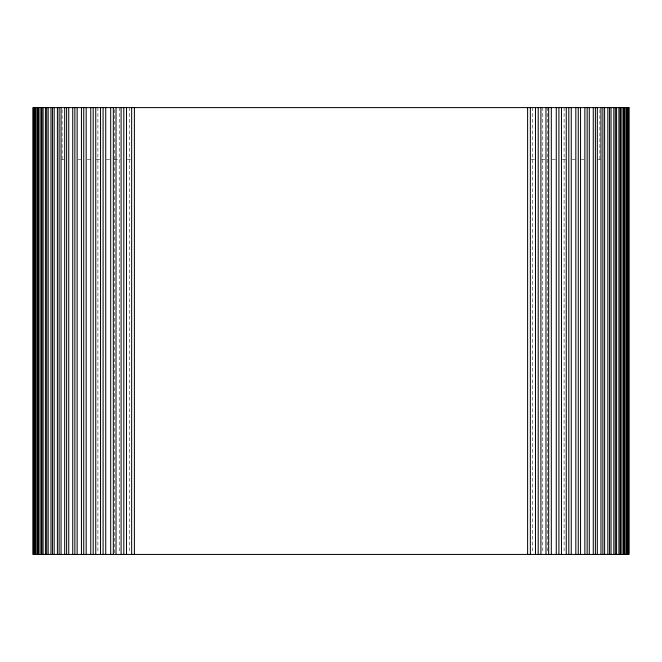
<?xml version="1.0" encoding="UTF-8"?>
<svg xmlns="http://www.w3.org/2000/svg" width="662" height="662" viewBox="0 0 662 662"><rect width="100%" height="100%" fill="white"/><g stroke="black" fill="none" stroke-linecap="round" stroke-linejoin="round"><path stroke-width="0.5" stroke-dasharray="3.31 2.48" d="M61.566 159.708L64.189 159.708M78.108 159.708L80.756 159.708M87.219 159.708L91.877 159.708M96.338 159.708L101.543 159.708M106.359 159.708L109.842 159.708M114.096 159.708L120.343 159.708M127.228 159.708L130.712 159.708M531.288 159.708L535.393 159.708M541.657 159.708L547.904 159.708M552.158 159.708L555.89 159.708M562.278 159.708L565.662 159.708M572.142 159.708L575.146 159.708M581.244 159.708L583.892 159.708M597.811 159.708L600.434 159.708M599.904 109.619L599.904 159.708M564.09 107.575L564.09 553.391M547.582 107.575L547.573 553.391M542.782 107.575L542.782 553.391M532.745 107.575L532.745 553.391M129.255 107.575L129.255 553.391M119.218 107.575L119.218 553.391M114.418 109.619L114.427 553.391M97.91 107.575L97.91 553.391M62.096 109.619L62.096 159.708"/><path stroke-width="0.99" d="M628.759 107.608L628.759 554.425M628.486 107.608L628.486 554.425M628.346 107.608L628.346 554.425M627.915 107.608L627.915 554.425M627.113 107.608L627.113 554.425M626.691 107.608L626.691 554.425M625.979 107.608L625.979 554.425M624.647 107.608L624.647 554.425M623.943 107.608L623.943 554.425M622.967 107.608L622.967 554.425M621.122 107.608L621.122 554.425M620.145 107.608L620.145 554.425M618.904 107.608L618.904 554.425M616.57 107.608L616.57 554.425M615.329 107.608L615.329 554.425M613.839 107.608L613.839 554.425M611.043 107.608L611.043 554.425M609.553 107.608L609.553 554.425M607.84 107.608L607.84 554.425M604.605 107.608L604.605 554.425M602.883 107.608L602.883 554.425M600.955 107.608L600.955 554.425M597.323 107.608L597.323 554.425M595.386 107.608L595.386 554.425M593.268 107.608L593.268 554.425M589.271 107.608L589.271 554.425M587.144 107.608L587.144 554.425M584.86 107.608L584.86 554.425M580.549 107.608L580.549 554.425M578.257 107.608L578.257 554.425M575.824 107.608L575.824 554.425M571.248 107.608L571.248 554.425M568.807 107.608L568.807 554.425M566.258 107.608L566.258 554.425M561.467 107.608L561.467 554.425M558.91 107.608L558.91 554.425M556.27 107.608L556.27 554.425M551.314 107.608L551.314 554.425M548.674 107.608L548.674 554.425M545.976 107.608L545.976 554.425M540.904 107.608L540.904 554.425M538.198 107.608L538.198 554.425M535.475 107.608L535.475 554.425M530.345 107.608L530.345 554.425M527.614 107.608L527.614 554.425M134.386 107.608L134.386 554.425M131.655 107.608L131.655 554.425M126.525 107.608L126.525 554.425M123.802 107.608L123.802 554.425M121.096 107.608L121.096 554.425M116.024 107.608L116.024 554.425M113.326 107.608L113.326 554.425M110.686 107.608L110.686 554.425M105.73 107.608L105.73 554.425M103.09 107.608L103.09 554.425M100.533 107.608L100.533 554.425M95.742 107.608L95.742 554.425M93.193 107.608L93.193 554.425M90.752 107.608L90.752 554.425M86.176 107.608L86.176 554.425M83.743 107.608L83.743 554.425M81.451 107.608L81.451 554.425M77.14 107.608L77.14 554.425M74.856 107.608L74.856 554.425M72.729 107.608L72.729 554.425M68.732 107.608L68.732 554.425M66.614 107.608L66.614 554.425M64.677 107.608L64.677 554.425M61.045 107.608L61.045 554.425M59.117 107.608L59.117 554.425M57.395 107.608L57.395 554.425M54.16 107.608L54.16 554.425M52.447 107.608L52.447 554.425M50.957 107.608L50.957 554.425M48.161 107.608L48.161 554.425M46.671 107.608L46.671 554.425M45.43 107.608L45.43 554.425M43.096 107.608L43.096 554.425M41.855 107.608L41.855 554.425M40.879 107.608L40.879 554.425M39.033 107.608L39.033 554.425M38.057 107.608L38.057 554.425M37.353 107.608L37.353 554.425M36.021 107.608L36.021 554.425M35.309 107.608L35.309 554.425M34.887 107.608L34.887 554.425M34.085 107.608L34.085 554.425M33.654 107.608L33.654 554.425M33.514 107.608L33.514 554.425M33.241 107.608L33.241 554.425M628.9 107.608L33.1 107.608L33.1 554.425L628.9 554.425L628.9 107.608"/></g></svg>
